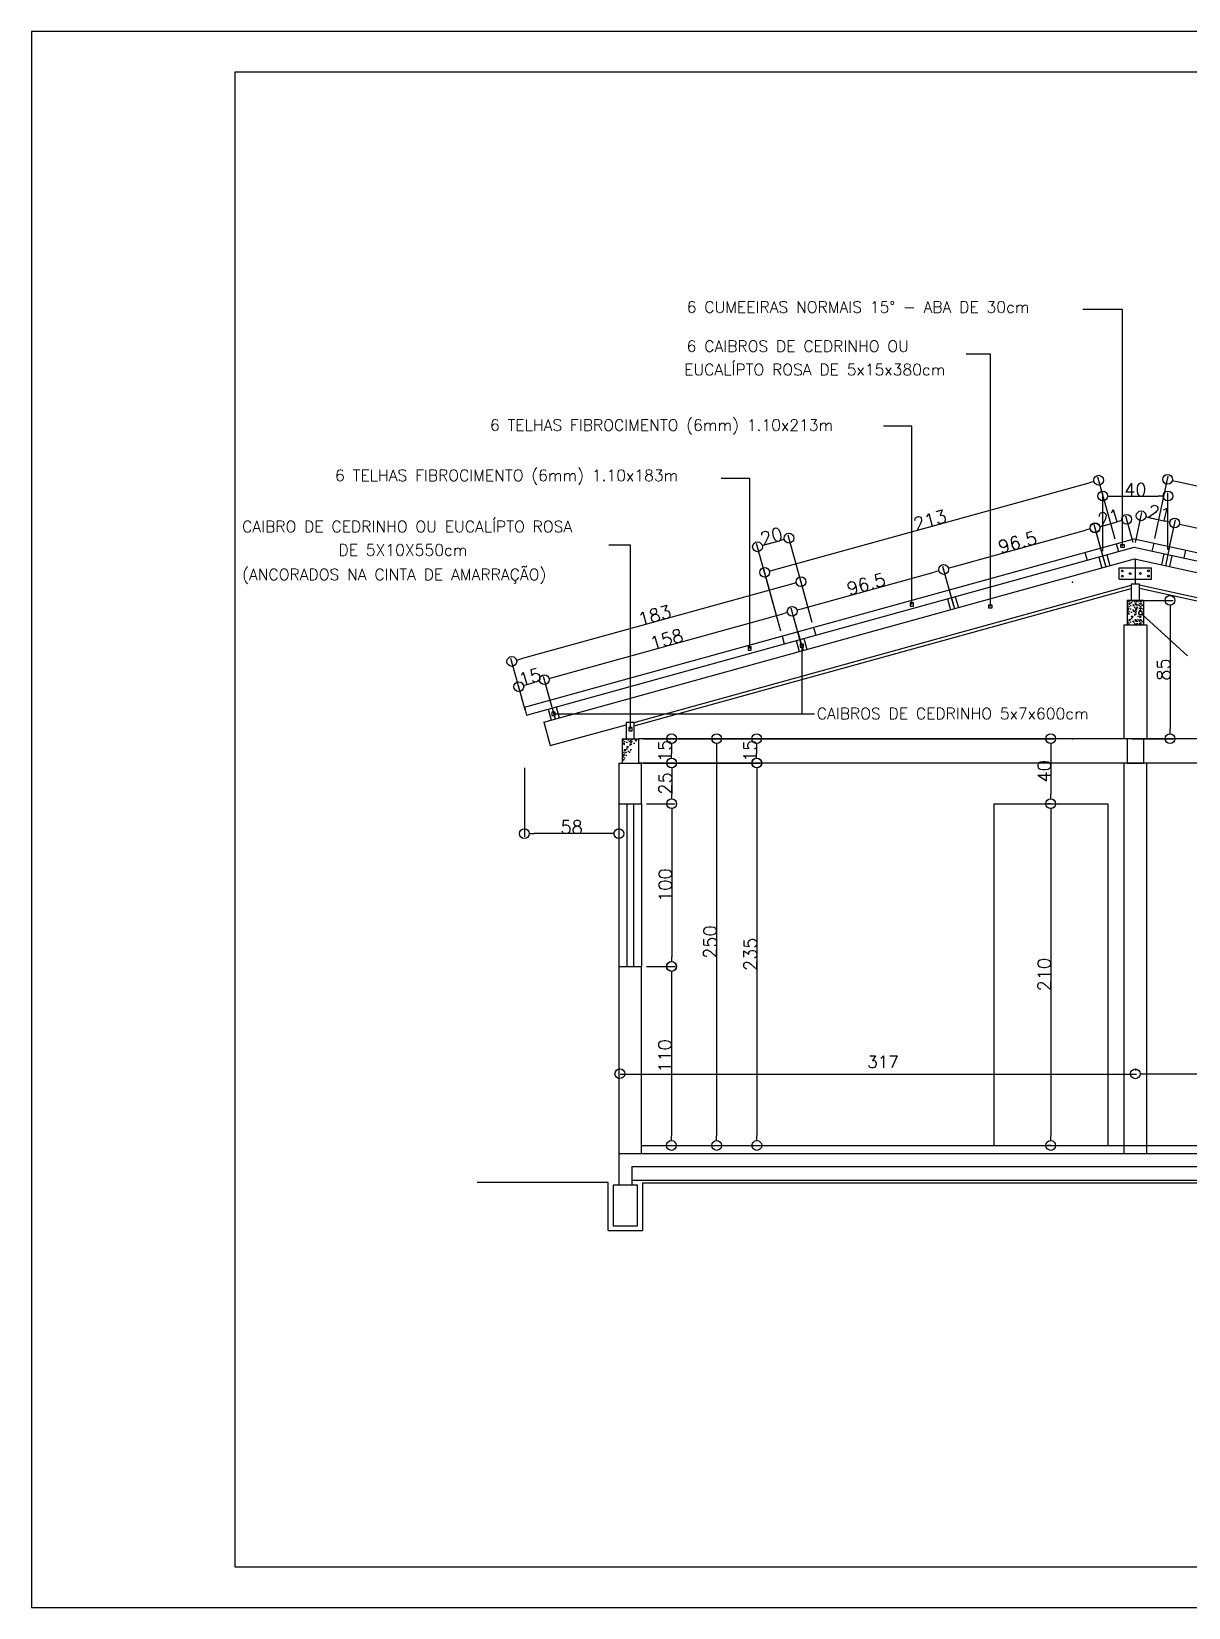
# Model space of a CAD drawing. Extents: x -6702 to 814, y 5971 to 8281.
# Drawn here: x -3571 to -2860, y 7312 to 8280 of the extents above; entities that cross this region are included whole.
import ezdxf
from ezdxf.enums import TextEntityAlignment as Align

# ---------------------------------------------------------------- set-up
doc = ezdxf.new("R2010")
doc.units = 0
doc.header["$LTSCALE"] = 30
doc.header["$MEASUREMENT"] = 0
doc.linetypes.add('ACAD_ISO03W100', pattern=[30, 12, -18])
doc.layers.get('0').update_dxf_attribs({"color": 1, "linetype": 'CONTINUOUS'})
doc.layers.get('DEFPOINTS').update_dxf_attribs({"linetype": 'CONTINUOUS'})
for name, color, linetype in [('ABERTURAS', 1, 'CONTINUOUS'), ('CAIBROS', 3, 'CONTINUOUS'), ('COTA', 1, 'CONTINUOUS'), ('ESPEC', 2, 'CONTINUOUS'), ('ESQUAD', 10, 'CONTINUOUS'), ('ESTRUT', 6, 'CONTINUOUS'), ('FOLHA', 7, 'CONTINUOUS'), ('HACHURA', 7, 'CONTINUOUS'), ('PAREDE', 6, 'CONTINUOUS'), ('PISO', 2, 'CONTINUOUS'), ('PRANCHA', 7, 'CONTINUOUS'), ('TELHADO', 7, 'CONTINUOUS')]:
    doc.layers.add(name, color=color, linetype=linetype)
doc.styles.add('REGUA60', font='simplex.shx')
doc.styles.add('REGUA80', font='simplex.shx')
doc.dimstyles.get("Standard").update_dxf_attribs({"dimtxt": 0.18, "dimasz": 0.18, "dimexe": 0.18, "dimexo": 0.0625, "dimgap": 0.09, "dimtad": 0, "dimtih": 1, "dimtoh": 1, "dimdec": 4, "dimzin": 0, "dimdsep": 46, "dimtxsty": 'Standard', "dimcen": 0.09, "dimadec": 0, "dimazin": 0, "dimtfac": 1, "dimtdec": 4, "dimtofl": 0, "dimtmove": 0, "dimatfit": 0, "dimfxl": 1, "dimtolj": 1, "dimtzin": 0, "dimarcsym": 0})
pattern_1 = [(45, (3470.48, -45.28), (0, 100.00046), [14.142, -28.285, 7.071, -42.426, 14.142, -35.35536]), (135, (3535.48, -40.28), (-100.00046, 0), [14.1421, -21.213, 7.071, -35.355, 14.1421, -49.49816]), (63.43495, (3455.48, -60.278), (5e-09, 100), [11.18, -44.72, 11.18, -44.7234]), (116.56505, (3455.48, -60.278), (-4e-08, 100), [11.18, -44.72, 11.18, -44.7234]), (0, (3455.48, -50.28), (0, 100), [5, -40, 10, -40, 5]), (0, (3455.48, -35.28), (0, 100), [-15, 10, -40, 0, -35, 0]), (0, (3455.48, -30.28), (0, 100), [-40, 0, -30, 10, -20, 0]), (0, (3455.48, -15.28), (0, 100), [-20, 0, -25, 10, -45, 0]), (0, (3455.48, -0.28), (0, 100), [-20, 10, -40, 10, -20, 0]), (0, (3455.48, 24.72), (0, 100), [-15, 10, -20, 0, -55, 0]), (0, (3455.48, 29.72), (0, 100), [-20, 0, -60, 10, -10, 0]), (90, (3460.48, -40.28), (-100, 6e-15), [-30, 0, -30, 0, -40, 0]), (90, (3470.48, -60.28), (-100, 6e-15), [-15, 10, -40, 0, -35, 0]), (90, (3480.48, -60.28), (-100, 6e-15), [-40, 0, -35, 10, -15, 0]), (90, (3535.48, -60.28), (-100, 6e-15), [-20, 10, -50, 10, -10, 0]), (90, (3465.48, -50.28), (-100, 6e-15), [-30, 0, -35, 0, -35, 0]), (90, (3475.48, -50.28), (-100, 6e-15), [-25, 0, -55, 0, -20, 0]), (90, (3485.48, -45.28), (-100, 6e-15), [-50, 0, -15, 0, -35, 0]), (90, (3490.48, -55.28), (-100, 6e-15), [-45, 0, -20, 0, -25, 0]), (90, (3500.48, -40.28), (-100, 6e-15), [-40, 0, -15, 0, -40, 0]), (90, (3505.48, -35.28), (-100, 6e-15), [-45, 0, -20, 0, -35, 0]), (90, (3510.48, -60.28), (-100, 6e-15), [-60, 0, -25, 0, -15, 0]), (90, (3515.48, -45.28), (-100, 6e-15), [-20, 0, -40, 0, -40, 0]), (90, (3520.48, -50.28), (-100, 6e-15), [-45, 0, -25, 0, -30, 0]), (90, (3525.48, -55.28), (-100, 6e-15), [-40, 0, -30, 0, -30, 0]), (90, (3535.48, -50.28), (-100, 6e-15), [-30, 0, -30, 0, -40, 0]), (90, (3545.48, -45.28), (-100, 6e-15), [-40, 0, -20, 0, -40, 0]), (90, (3550.48, -40.28), (-100, 6e-15), [-15, 0, -60, 0, -25, 0])]
pattern_2 = [(45, (3456.978, -58.778), (0, 10.0000455), [1.4142, -2.8285, 0.7071, -4.2426, 1.4142, -3.5355356]), (135, (3463.478, -58.278), (-10.0000455, 0), [1.41421, -2.1213, 0.7071, -3.5355, 1.41421, -4.9498156]), (63.43495, (3455.478, -60.2777), (5e-10, 10), [1.118, -4.472, 1.118, -4.47234]), (116.56505, (3455.478, -60.2777), (-4e-09, 10), [1.118, -4.472, 1.118, -4.47234]), (0, (3455.478, -59.278), (0, 10), [0.5, -4, 1, -4, 0.5]), (0, (3455.478, -57.778), (0, 10), [-1.5, 1, -4, 0, -3.5, 0]), (0, (3455.478, -57.278), (0, 10), [-4, 0, -3, 1, -2, 0]), (0, (3455.478, -55.778), (0, 10), [-2, 0, -2.5, 1, -4.5, 0]), (0, (3455.478, -54.278), (0, 10), [-2, 1, -4, 1, -2, 0]), (0, (3455.478, -51.778), (0, 10), [-1.5, 1, -2, 0, -5.5, 0]), (0, (3455.478, -51.278), (0, 10), [-2, 0, -6, 1, -1, 0]), (90, (3455.978, -58.278), (-10, 6e-16), [-3, 0, -3, 0, -4, 0]), (90, (3456.978, -60.278), (-10, 6e-16), [-1.5, 1, -4, 0, -3.5, 0]), (90, (3457.978, -60.278), (-10, 6e-16), [-4, 0, -3.5, 1, -1.5, 0]), (90, (3463.478, -60.278), (-10, 6e-16), [-2, 1, -5, 1, -1, 0]), (90, (3456.478, -59.278), (-10, 6e-16), [-3, 0, -3.5, 0, -3.5, 0]), (90, (3457.478, -59.278), (-10, 6e-16), [-2.5, 0, -5.5, 0, -2, 0]), (90, (3458.478, -58.778), (-10, 6e-16), [-5, 0, -1.5, 0, -3.5, 0]), (90, (3458.978, -59.778), (-10, 6e-16), [-4.5, 0, -2, 0, -2.5, 0]), (90, (3459.978, -58.278), (-10, 6e-16), [-4, 0, -1.5, 0, -4, 0]), (90, (3460.478, -57.778), (-10, 6e-16), [-4.5, 0, -2, 0, -3.5, 0]), (90, (3460.978, -60.278), (-10, 6e-16), [-6, 0, -2.5, 0, -1.5, 0]), (90, (3461.478, -58.778), (-10, 6e-16), [-2, 0, -4, 0, -4, 0]), (90, (3461.978, -59.278), (-10, 6e-16), [-4.5, 0, -2.5, 0, -3, 0]), (90, (3462.478, -59.778), (-10, 6e-16), [-4, 0, -3, 0, -3, 0]), (90, (3463.478, -59.278), (-10, 6e-16), [-3, 0, -3, 0, -4, 0]), (90, (3464.478, -58.778), (-10, 6e-16), [-4, 0, -2, 0, -4, 0]), (90, (3464.978, -58.278), (-10, 6e-16), [-1.5, 0, -6, 0, -2.5, 0])]

# ---------------------------------------------------------------- blocks, each defined once
blk = doc.blocks.new('INDPONTO')
at = {"color": 4, "linetype": 'ByBlock'}
blk.add_lwpolyline([(-0.2, 0.2), (0.2, 0.2), (0.2, -0.2), (-0.2, -0.2)], close=True, dxfattribs=at)
blk = doc.blocks.new('_DOTBLANK')
at = {"color": 0, "linetype": 'ByBlock'}
blk.add_line((-0.5, 0), (-1, 0), dxfattribs=at)
blk.add_circle((0, 0), 0.5, dxfattribs=at)
blk = doc.blocks.new('*D21')
at = {"color": 0, "linetype": 'ByBlock'}
for p, q in [((-6650.46, 7905.72), (-6631.08, 7905.72)), ((-6633.08, 7899.72), (-6633.08, 7896.72)), ((-6650.46, 7890.72), (-6631.08, 7890.72))]:
    blk.add_line(p, q, dxfattribs=at)
at = {"layer": 'DEFPOINTS', "color": 0, "linetype": 'ByBlock'}
for p in [(-6653.46, 7905.72), (-6653.46, 7890.72), (-6633.08, 7890.72)]:
    blk.add_point(p, dxfattribs=at)
at = {"color": 0, "linetype": 'ByBlock', "xscale": 6, "yscale": 6, "zscale": 6}
for p, rotation in [((-6633.08, 7905.72), 90), ((-6633.08, 7890.72), 270)]:
    blk.add_blockref('_DOTBLANK', p, dxfattribs=dict(at, rotation=rotation))
at = {"color": 2, "linetype": 'ByBlock', "insert": (-6637.08, 7898.22), "char_height": 8, "attachment_point": 5, "rotation": 90, "style": 'REGUA60'}
blk.add_mtext('\\A1;15', dxfattribs=at)
blk = doc.blocks.new('COTAPT')
at = {"color": 0, "linetype": 'ByBlock'}
blk.add_line((0, 0), (200, 0), dxfattribs=at)
at = {"color": 6, "linetype": 'ByBlock'}
blk.add_lwpolyline([(-20, 20), (20, 20), (20, -20), (-20, -20)], close=True, dxfattribs=at)
blk = doc.blocks.new('*D22')
at = {"color": 0, "linetype": 'ByBlock'}
for p, q in [((-6648.46, 7890.72), (-6630.96, 7890.72)), ((-6632.96, 7884.72), (-6632.96, 7871.72)), ((-6648.46, 7865.72), (-6630.96, 7865.72))]:
    blk.add_line(p, q, dxfattribs=at)
at = {"layer": 'DEFPOINTS', "color": 0, "linetype": 'ByBlock'}
for p in [(-6651.46, 7890.72), (-6651.46, 7865.72), (-6632.96, 7865.72)]:
    blk.add_point(p, dxfattribs=at)
at = {"color": 0, "linetype": 'ByBlock', "xscale": 6, "yscale": 6, "zscale": 6}
for p, rotation in [((-6632.96, 7890.72), 90), ((-6632.96, 7865.72), 270)]:
    blk.add_blockref('_DOTBLANK', p, dxfattribs=dict(at, rotation=rotation))
at = {"color": 2, "linetype": 'ByBlock', "insert": (-6636.96, 7878.22), "char_height": 8, "attachment_point": 5, "rotation": 90, "style": 'REGUA60'}
blk.add_mtext('\\A1;25', dxfattribs=at)
blk = doc.blocks.new('*D23')
at = {"color": 0, "linetype": 'ByBlock'}
for p, q in [((-6648.46, 7865.72), (-6630.95, 7865.72)), ((-6632.95, 7859.72), (-6632.95, 7771.72)), ((-6648.46, 7765.72), (-6630.95, 7765.72))]:
    blk.add_line(p, q, dxfattribs=at)
at = {"layer": 'DEFPOINTS', "color": 0, "linetype": 'ByBlock'}
for p in [(-6651.46, 7865.72), (-6651.46, 7765.72), (-6632.95, 7765.72)]:
    blk.add_point(p, dxfattribs=at)
at = {"color": 0, "linetype": 'ByBlock', "xscale": 6, "yscale": 6, "zscale": 6}
for p, rotation in [((-6632.95, 7865.72), 90), ((-6632.95, 7765.72), 270)]:
    blk.add_blockref('_DOTBLANK', p, dxfattribs=dict(at, rotation=rotation))
at = {"color": 2, "linetype": 'ByBlock', "insert": (-6636.95, 7815.72), "char_height": 8, "attachment_point": 5, "rotation": 90, "style": 'REGUA60'}
blk.add_mtext('\\A1;100', dxfattribs=at)
blk = doc.blocks.new('*D24')
at = {"color": 0, "linetype": 'ByBlock'}
for p, q in [((-6648.46, 7765.72), (-6631.14, 7765.72)), ((-6633.14, 7759.72), (-6633.14, 7661.72)), ((-6648.46, 7655.72), (-6631.14, 7655.72))]:
    blk.add_line(p, q, dxfattribs=at)
at = {"layer": 'DEFPOINTS', "color": 0, "linetype": 'ByBlock'}
for p in [(-6651.46, 7765.72), (-6651.46, 7655.72), (-6633.14, 7655.72)]:
    blk.add_point(p, dxfattribs=at)
at = {"color": 0, "linetype": 'ByBlock', "xscale": 6, "yscale": 6, "zscale": 6}
for p, rotation in [((-6633.14, 7765.72), 90), ((-6633.14, 7655.72), 270)]:
    blk.add_blockref('_DOTBLANK', p, dxfattribs=dict(at, rotation=rotation))
at = {"color": 2, "linetype": 'ByBlock', "insert": (-6637.14, 7710.72), "char_height": 8, "attachment_point": 5, "rotation": 90, "style": 'REGUA60'}
blk.add_mtext('\\A1;110', dxfattribs=at)
blk = doc.blocks.new('*D25')
at = {"color": 0, "linetype": 'ByBlock'}
for p, q in [((-6650.46, 7905.72), (-6603.36, 7905.72)), ((-6605.36, 7899.72), (-6605.36, 7661.72)), ((-6648.46, 7655.72), (-6603.36, 7655.72))]:
    blk.add_line(p, q, dxfattribs=at)
at = {"layer": 'DEFPOINTS', "color": 0, "linetype": 'ByBlock'}
for p in [(-6653.46, 7905.72), (-6651.46, 7655.72), (-6605.36, 7655.72)]:
    blk.add_point(p, dxfattribs=at)
at = {"color": 0, "linetype": 'ByBlock', "xscale": 6, "yscale": 6, "zscale": 6}
for p, rotation in [((-6605.36, 7905.72), 90), ((-6605.36, 7655.72), 270)]:
    blk.add_blockref('_DOTBLANK', p, dxfattribs=dict(at, rotation=rotation))
at = {"color": 2, "linetype": 'ByBlock', "insert": (-6609.36, 7780.72), "char_height": 8, "attachment_point": 5, "rotation": 90, "style": 'REGUA60'}
blk.add_mtext('\\A1;250', dxfattribs=at)
blk = doc.blocks.new('*D26')
at = {"color": 0, "linetype": 'ByBlock'}
for p, q in [((-6650.46, 7905.72), (-6578.8, 7905.72)), ((-6580.8, 7899.72), (-6580.8, 7896.72)), ((-6650.46, 7890.72), (-6578.8, 7890.72))]:
    blk.add_line(p, q, dxfattribs=at)
at = {"layer": 'DEFPOINTS', "color": 0, "linetype": 'ByBlock'}
for p in [(-6653.46, 7905.72), (-6653.46, 7890.72), (-6580.8, 7890.72)]:
    blk.add_point(p, dxfattribs=at)
at = {"color": 0, "linetype": 'ByBlock', "xscale": 6, "yscale": 6, "zscale": 6}
for p, rotation in [((-6580.8, 7905.72), 90), ((-6580.8, 7890.72), 270)]:
    blk.add_blockref('_DOTBLANK', p, dxfattribs=dict(at, rotation=rotation))
at = {"color": 2, "linetype": 'ByBlock', "insert": (-6584.8, 7898.22), "char_height": 8, "attachment_point": 5, "rotation": 90, "style": 'REGUA60'}
blk.add_mtext('\\A1;15', dxfattribs=at)
blk = doc.blocks.new('*D27')
at = {"color": 0, "linetype": 'ByBlock'}
for p, q in [((-6648.46, 7890.72), (-6578.66, 7890.72)), ((-6580.66, 7884.72), (-6580.66, 7661.72)), ((-6648.46, 7655.72), (-6578.66, 7655.72))]:
    blk.add_line(p, q, dxfattribs=at)
at = {"layer": 'DEFPOINTS', "color": 0, "linetype": 'ByBlock'}
for p in [(-6651.46, 7890.72), (-6651.46, 7655.72), (-6580.66, 7655.72)]:
    blk.add_point(p, dxfattribs=at)
at = {"color": 0, "linetype": 'ByBlock', "xscale": 6, "yscale": 6, "zscale": 6}
for p, rotation in [((-6580.66, 7890.72), 90), ((-6580.66, 7655.72), 270)]:
    blk.add_blockref('_DOTBLANK', p, dxfattribs=dict(at, rotation=rotation))
at = {"color": 2, "linetype": 'ByBlock', "insert": (-6584.66, 7773.22), "char_height": 8, "attachment_point": 5, "rotation": 90, "style": 'REGUA60'}
blk.add_mtext('\\A1;235', dxfattribs=at)
blk = doc.blocks.new('*D28')
at = {"color": 0, "linetype": 'ByBlock'}
for p, q in [((-6650.46, 7905.72), (-6398.11, 7905.72)), ((-6400.11, 7899.72), (-6400.11, 7871.72)), ((-6403.11, 7865.72), (-6402.11, 7865.72))]:
    blk.add_line(p, q, dxfattribs=at)
at = {"layer": 'DEFPOINTS', "color": 0, "linetype": 'ByBlock'}
for p in [(-6653.46, 7905.72), (-6400.11, 7865.72), (-6400.11, 7865.72)]:
    blk.add_point(p, dxfattribs=at)
at = {"color": 0, "linetype": 'ByBlock', "xscale": 6, "yscale": 6, "zscale": 6}
for p, rotation in [((-6400.11, 7905.72), 90), ((-6400.11, 7865.72), 270)]:
    blk.add_blockref('_DOTBLANK', p, dxfattribs=dict(at, rotation=rotation))
at = {"color": 2, "linetype": 'ByBlock', "insert": (-6404.11, 7885.72), "char_height": 8, "attachment_point": 5, "rotation": 90, "style": 'REGUA60'}
blk.add_mtext('\\A1;40', dxfattribs=at)
blk = doc.blocks.new('*D29')
at = {"color": 0, "linetype": 'ByBlock'}
for p, q in [((-6400.11, 7865.72), (-6402.07, 7865.72)), ((-6400.07, 7859.72), (-6400.07, 7661.72)), ((-6400.11, 7655.72), (-6402.07, 7655.72))]:
    blk.add_line(p, q, dxfattribs=at)
at = {"layer": 'DEFPOINTS', "color": 0, "linetype": 'ByBlock'}
for p in [(-6397.11, 7865.72), (-6400.07, 7655.72), (-6397.11, 7655.72)]:
    blk.add_point(p, dxfattribs=at)
at = {"color": 0, "linetype": 'ByBlock', "xscale": 6, "yscale": 6, "zscale": 6}
for p, rotation in [((-6400.07, 7865.72), 90), ((-6400.07, 7655.72), 270)]:
    blk.add_blockref('_DOTBLANK', p, dxfattribs=dict(at, rotation=rotation))
at = {"color": 2, "linetype": 'ByBlock', "insert": (-6404.07, 7760.72), "char_height": 8, "attachment_point": 5, "rotation": 90, "style": 'REGUA60'}
blk.add_mtext('\\A1;210', dxfattribs=at)
blk = doc.blocks.new('*D30')
at = {"color": 0, "linetype": 'ByBlock'}
for p, q in [((-6723.46, 7887.72), (-6723.46, 7845.37)), ((-6665.46, 7887.72), (-6665.46, 7845.37)), ((-6671.46, 7847.37), (-6717.46, 7847.37))]:
    blk.add_line(p, q, dxfattribs=at)
at = {"layer": 'DEFPOINTS', "color": 0, "linetype": 'ByBlock'}
for p in [(-6723.46, 7890.72), (-6665.46, 7890.72), (-6723.46, 7847.37)]:
    blk.add_point(p, dxfattribs=at)
at = {"color": 0, "linetype": 'ByBlock', "xscale": 6, "yscale": 6, "zscale": 6, "rotation": 180}
blk.add_blockref('_DOTBLANK', (-6723.46, 7847.37), dxfattribs=at)
at = {"color": 0, "linetype": 'ByBlock', "xscale": 6, "yscale": 6, "zscale": 6}
blk.add_blockref('_DOTBLANK', (-6665.46, 7847.37), dxfattribs=at)
at = {"color": 2, "linetype": 'ByBlock', "insert": (-6694.46, 7851.37), "char_height": 8, "attachment_point": 5, "style": 'REGUA60'}
blk.add_mtext('\\A1;58', dxfattribs=at)
blk = doc.blocks.new('*D32')
at = {"color": 0, "linetype": 'ByBlock'}
for p, q in [((-6348.11, 7702.28), (-6348.11, 7701.75)), ((-5947.57, 7702.28), (-5947.57, 7701.75)), ((-6342.11, 7699.75), (-5953.57, 7699.75))]:
    blk.add_line(p, q, dxfattribs=at)
at = {"layer": 'DEFPOINTS', "color": 0, "linetype": 'ByBlock'}
for p in [(-6348.11, 7699.28), (-5947.57, 7699.75), (-5947.57, 7699.28)]:
    blk.add_point(p, dxfattribs=at)
at = {"color": 0, "linetype": 'ByBlock', "xscale": 6, "yscale": 6, "zscale": 6, "rotation": 180}
blk.add_blockref('_DOTBLANK', (-6348.11, 7699.75), dxfattribs=at)
at = {"color": 0, "linetype": 'ByBlock', "xscale": 6, "yscale": 6, "zscale": 6}
blk.add_blockref('_DOTBLANK', (-5947.57, 7699.75), dxfattribs=at)
at = {"color": 2, "linetype": 'ByBlock', "insert": (-6147.84, 7703.75), "char_height": 8, "attachment_point": 5, "style": 'REGUA60'}
blk.add_mtext('\\A1;400', dxfattribs=at)
blk = doc.blocks.new('*D34')
at = {"color": 0, "linetype": 'ByBlock'}
for p, q in [((-6340.11, 7990.72), (-6312.85, 7990.72)), ((-6314.85, 7984.72), (-6314.85, 7911.72)), ((-6338.11, 7905.72), (-6312.85, 7905.72))]:
    blk.add_line(p, q, dxfattribs=at)
at = {"layer": 'DEFPOINTS', "color": 0, "linetype": 'ByBlock'}
for p in [(-6343.11, 7990.72), (-6341.11, 7905.72), (-6314.85, 7905.72)]:
    blk.add_point(p, dxfattribs=at)
at = {"color": 0, "linetype": 'ByBlock', "xscale": 6, "yscale": 6, "zscale": 6}
for p, rotation in [((-6314.85, 7990.72), 90), ((-6314.85, 7905.72), 270)]:
    blk.add_blockref('_DOTBLANK', p, dxfattribs=dict(at, rotation=rotation))
at = {"color": 2, "linetype": 'ByBlock', "insert": (-6318.85, 7948.22), "char_height": 8, "attachment_point": 5, "rotation": 90, "style": 'REGUA60'}
blk.add_mtext('\\A1;85', dxfattribs=at)
blk = doc.blocks.new('*D36')
at = {"color": 0, "linetype": 'ByBlock'}
for p, q in [((-6707.25, 7927.49), (-6711.78, 7943.9)), ((-6722.93, 7923.16), (-6727.46, 7939.57)), ((-6721.15, 7939.24), (-6717.03, 7940.38))]:
    blk.add_line(p, q, dxfattribs=at)
at = {"layer": 'DEFPOINTS', "color": 0, "linetype": 'ByBlock'}
for p in [(-6711.25, 7941.97), (-6706.45, 7924.6), (-6722.13, 7920.27)]:
    blk.add_point(p, dxfattribs=at)
at = {"color": 0, "linetype": 'ByBlock', "xscale": 6, "yscale": 6, "zscale": 6}
for p, rotation in [((-6726.93, 7937.64), 195.4352327341686), ((-6711.25, 7941.97), 15.43523273416858)]:
    blk.add_blockref('_DOTBLANK', p, dxfattribs=dict(at, rotation=rotation))
at = {"color": 2, "linetype": 'ByBlock', "insert": (-6720.15, 7943.66), "char_height": 8, "attachment_point": 5, "rotation": 15.43523, "style": 'REGUA60'}
blk.add_mtext('\\A1;15', dxfattribs=at)
blk = doc.blocks.new('*D37')
at = {"color": 0, "linetype": 'ByBlock'}
for p, q in [((-6706.2, 7946.21), (-6565.46, 7985.07)), ((-6554.95, 7969.54), (-6560.21, 7988.59)), ((-6707.25, 7927.49), (-6712.51, 7946.54))]:
    blk.add_line(p, q, dxfattribs=at)
at = {"layer": 'DEFPOINTS', "color": 0, "linetype": 'ByBlock'}
for p in [(-6559.68, 7986.67), (-6554.15, 7966.65), (-6706.45, 7924.6)]:
    blk.add_point(p, dxfattribs=at)
at = {"color": 0, "linetype": 'ByBlock', "xscale": 6, "yscale": 6, "zscale": 6}
for p, rotation in [((-6559.68, 7986.67), 15.43523273430817), ((-6711.98, 7944.62), 195.4352327343082)]:
    blk.add_blockref('_DOTBLANK', p, dxfattribs=dict(at, rotation=rotation))
at = {"color": 2, "linetype": 'ByBlock', "insert": (-6636.89, 7969.5), "char_height": 8, "attachment_point": 5, "rotation": 15.43523, "style": 'REGUA60'}
blk.add_mtext('\\A1;158', dxfattribs=at)
blk = doc.blocks.new('*D38')
at = {"color": 0, "linetype": 'ByBlock'}
for p, q in [((-6554.56, 7990.67), (-6473.11, 8013.16)), ((-6461.93, 7995.23), (-6467.85, 8016.68)), ((-6554.95, 7969.54), (-6560.87, 7991))]:
    blk.add_line(p, q, dxfattribs=at)
at = {"layer": 'DEFPOINTS', "color": 0, "linetype": 'ByBlock'}
for p in [(-6467.32, 8014.75), (-6461.13, 7992.34), (-6554.15, 7966.65)]:
    blk.add_point(p, dxfattribs=at)
at = {"color": 0, "linetype": 'ByBlock', "xscale": 6, "yscale": 6, "zscale": 6}
for p, rotation in [((-6467.32, 8014.75), 15.43523273429986), ((-6560.34, 7989.07), 195.4352327342999)]:
    blk.add_blockref('_DOTBLANK', p, dxfattribs=dict(at, rotation=rotation))
at = {"color": 2, "linetype": 'ByBlock', "insert": (-6514.9, 8005.77), "char_height": 8, "attachment_point": 5, "rotation": 15.43523, "style": 'REGUA60'}
blk.add_mtext('\\A1;96.5', dxfattribs=at)
blk = doc.blocks.new('*D39')
at = {"color": 0, "linetype": 'ByBlock'}
for p, q in [((-6462.36, 8019.34), (-6380.91, 8041.83)), ((-6368.91, 8020.91), (-6375.66, 8045.35)), ((-6461.93, 7995.23), (-6468.68, 8019.67))]:
    blk.add_line(p, q, dxfattribs=at)
at = {"layer": 'DEFPOINTS', "color": 0, "linetype": 'ByBlock'}
for p in [(-6375.13, 8043.43), (-6368.11, 8018.02), (-6461.13, 7992.34)]:
    blk.add_point(p, dxfattribs=at)
at = {"color": 0, "linetype": 'ByBlock', "xscale": 6, "yscale": 6, "zscale": 6}
for p, rotation in [((-6375.13, 8043.43), 15.43523273429971), ((-6468.15, 8017.74), 195.4352327342997)]:
    blk.add_blockref('_DOTBLANK', p, dxfattribs=dict(at, rotation=rotation))
at = {"color": 2, "linetype": 'ByBlock', "insert": (-6422.7, 8034.44), "char_height": 8, "attachment_point": 5, "rotation": 15.43523, "style": 'REGUA60'}
blk.add_mtext('\\A1;96.5', dxfattribs=at)
blk = doc.blocks.new('*D40')
at = {"color": 0, "linetype": 'ByBlock'}
for p, q in [((-6367.08, 8036.82), (-6359.28, 8038.98)), ((-6349.54, 8026.26), (-6354.03, 8042.5)), ((-6368.91, 8020.91), (-6373.4, 8037.15))]:
    blk.add_line(p, q, dxfattribs=at)
at = {"layer": 'DEFPOINTS', "color": 0, "linetype": 'ByBlock'}
for p in [(-6353.49, 8040.57), (-6348.74, 8023.37), (-6368.11, 8018.02)]:
    blk.add_point(p, dxfattribs=at)
at = {"color": 0, "linetype": 'ByBlock', "xscale": 6, "yscale": 6, "zscale": 6}
for p, rotation in [((-6372.86, 8035.22), 195.4352327342943), ((-6353.49, 8040.57), 15.43523273429431)]:
    blk.add_blockref('_DOTBLANK', p, dxfattribs=dict(at, rotation=rotation))
at = {"color": 2, "linetype": 'ByBlock', "insert": (-6364.24, 8041.75), "char_height": 8, "attachment_point": 5, "rotation": 15.43523, "style": 'REGUA60'}
blk.add_mtext('\\A1;21', dxfattribs=at)
blk = doc.blocks.new('*D41')
at = {"color": 0, "linetype": 'ByBlock'}
for p, q in [((-6348.11, 8026.3), (-6344.12, 8044.66)), ((-6338.68, 8041.43), (-6329.78, 8039.5)), ((-6327.48, 8021.82), (-6323.49, 8040.18))]:
    blk.add_line(p, q, dxfattribs=at)
at = {"layer": 'DEFPOINTS', "color": 0, "linetype": 'ByBlock'}
for p in [(-6323.91, 8038.22), (-6348.74, 8023.37), (-6328.11, 8018.89)]:
    blk.add_point(p, dxfattribs=at)
at = {"color": 0, "linetype": 'ByBlock', "xscale": 6, "yscale": 6, "zscale": 6}
for p, rotation in [((-6344.54, 8042.7), 167.7480680128881), ((-6323.91, 8038.22), 347.748068012888)]:
    blk.add_blockref('_DOTBLANK', p, dxfattribs=dict(at, rotation=rotation))
at = {"color": 2, "linetype": 'ByBlock', "insert": (-6333.38, 8044.37), "char_height": 8, "attachment_point": 5, "rotation": 347.74807, "style": 'REGUA60'}
blk.add_mtext('\\A1;21', dxfattribs=at)
blk = doc.blocks.new('*D42')
at = {"color": 0, "linetype": 'ByBlock'}
for p, q in [((-6327.48, 8021.82), (-6323.63, 8039.55)), ((-6318.19, 8036.32), (-6235.61, 8018.39)), ((-6233.17, 8001.34), (-6229.32, 8019.07))]:
    blk.add_line(p, q, dxfattribs=at)
at = {"layer": 'DEFPOINTS', "color": 0, "linetype": 'ByBlock'}
for p in [(-6328.11, 8018.89), (-6229.75, 8017.11), (-6233.81, 7998.41)]:
    blk.add_point(p, dxfattribs=at)
at = {"color": 0, "linetype": 'ByBlock', "xscale": 6, "yscale": 6, "zscale": 6}
for p, rotation in [((-6324.05, 8037.59), 167.7480680128901), ((-6229.75, 8017.11), 347.7480680128901)]:
    blk.add_blockref('_DOTBLANK', p, dxfattribs=dict(at, rotation=rotation))
at = {"color": 2, "linetype": 'ByBlock', "insert": (-6276.05, 8031.26), "char_height": 8, "attachment_point": 5, "rotation": 347.74807, "style": 'REGUA60'}
blk.add_mtext('\\A1;96.5', dxfattribs=at)
blk = doc.blocks.new('*D47')
at = {"color": 0, "linetype": 'ByBlock'}
for p, q in [((-6570.13, 8009.5), (-6376.38, 8062.99)), ((-6360.6, 8028.39), (-6371.13, 8066.52)), ((-6565.92, 7971.7), (-6576.45, 8009.83))]:
    blk.add_line(p, q, dxfattribs=at)
at = {"layer": 'DEFPOINTS', "color": 0, "linetype": 'ByBlock'}
for p in [(-6370.6, 8064.59), (-6359.8, 8025.5), (-6565.12, 7968.81)]:
    blk.add_point(p, dxfattribs=at)
at = {"color": 0, "linetype": 'ByBlock', "xscale": 6, "yscale": 6, "zscale": 6}
for p, rotation in [((-6370.6, 8064.59), 15.43523273429561), ((-6575.91, 8007.9), 195.4352327342956)]:
    blk.add_blockref('_DOTBLANK', p, dxfattribs=dict(at, rotation=rotation))
at = {"color": 2, "linetype": 'ByBlock', "insert": (-6474.32, 8040.1), "char_height": 8, "attachment_point": 5, "rotation": 15.43523, "style": 'REGUA60'}
blk.add_mtext('\\A1;213', dxfattribs=at)
blk = doc.blocks.new('*D48')
at = {"color": 0, "linetype": 'ByBlock'}
for p, q in [((-6368.11, 8021.02), (-6368.11, 8056.83)), ((-6362.11, 8054.83), (-6334.11, 8054.83)), ((-6328.11, 8021.89), (-6328.11, 8056.83))]:
    blk.add_line(p, q, dxfattribs=at)
at = {"layer": 'DEFPOINTS', "color": 0, "linetype": 'ByBlock'}
for p in [(-6328.11, 8054.83), (-6368.11, 8018.02), (-6328.11, 8018.89)]:
    blk.add_point(p, dxfattribs=at)
at = {"color": 0, "linetype": 'ByBlock', "xscale": 6, "yscale": 6, "zscale": 6, "rotation": 180}
blk.add_blockref('_DOTBLANK', (-6368.11, 8054.83), dxfattribs=at)
at = {"color": 0, "linetype": 'ByBlock', "xscale": 6, "yscale": 6, "zscale": 6}
blk.add_blockref('_DOTBLANK', (-6328.11, 8054.83), dxfattribs=at)
at = {"color": 2, "linetype": 'ByBlock', "insert": (-6348.11, 8058.83), "char_height": 8, "attachment_point": 5, "style": 'REGUA60'}
blk.add_mtext('\\A1;40', dxfattribs=at)
blk = doc.blocks.new('*D49')
at = {"color": 0, "linetype": 'ByBlock'}
for p, q in [((-6336.19, 8028.83), (-6327.89, 8067.03)), ((-6322.45, 8063.8), (-6126.03, 8021.15)), ((-6128.04, 7983.63), (-6119.74, 8021.83))]:
    blk.add_line(p, q, dxfattribs=at)
at = {"layer": 'DEFPOINTS', "color": 0, "linetype": 'ByBlock'}
for p in [(-6336.82, 8025.9), (-6120.17, 8019.88), (-6128.68, 7980.7)]:
    blk.add_point(p, dxfattribs=at)
at = {"color": 0, "linetype": 'ByBlock', "xscale": 6, "yscale": 6, "zscale": 6}
for p, rotation in [((-6328.32, 8065.08), 167.7480680128802), ((-6120.17, 8019.88), 347.7480680128803)]:
    blk.add_blockref('_DOTBLANK', p, dxfattribs=dict(at, rotation=rotation))
at = {"color": 2, "linetype": 'ByBlock', "insert": (-6223.39, 8046.39), "char_height": 8, "attachment_point": 5, "rotation": 347.74807, "style": 'REGUA60'}
blk.add_mtext('\\A1;213', dxfattribs=at)
blk = doc.blocks.new('*D53')
at = {"color": 0, "linetype": 'ByBlock'}
for p, q in [((-6546.64, 7977.03), (-6561.52, 8030.9)), ((-6565.92, 7971.7), (-6580.8, 8025.58)), ((-6574.48, 8025.25), (-6566.77, 8027.38))]:
    blk.add_line(p, q, dxfattribs=at)
at = {"layer": 'DEFPOINTS', "color": 0, "linetype": 'ByBlock'}
for p in [(-6560.98, 8028.97), (-6545.84, 7974.13), (-6565.12, 7968.81)]:
    blk.add_point(p, dxfattribs=at)
at = {"color": 0, "linetype": 'ByBlock', "xscale": 6, "yscale": 6, "zscale": 6}
for p, rotation in [((-6560.98, 8028.97), 15.4352327342946), ((-6580.26, 8023.65), 195.4352327342946)]:
    blk.add_blockref('_DOTBLANK', p, dxfattribs=dict(at, rotation=rotation))
at = {"color": 2, "linetype": 'ByBlock', "insert": (-6571.69, 8030.17), "char_height": 8, "attachment_point": 5, "rotation": 15.43523, "style": 'REGUA60'}
blk.add_mtext('\\A1;20', dxfattribs=at)
blk = doc.blocks.new('*D54')
at = {"color": 0, "linetype": 'ByBlock'}
for p, q in [((-6559.38, 8000.62), (-6725.43, 7954.77)), ((-6546.64, 7977.03), (-6554.13, 8004.14)), ((-6724.26, 7927.98), (-6731.75, 7955.1))]:
    blk.add_line(p, q, dxfattribs=at)
at = {"layer": 'DEFPOINTS', "color": 0, "linetype": 'ByBlock'}
for p in [(-6545.84, 7974.13), (-6731.22, 7953.17), (-6723.46, 7925.09)]:
    blk.add_point(p, dxfattribs=at)
at = {"color": 0, "linetype": 'ByBlock', "xscale": 6, "yscale": 6, "zscale": 6}
for p, rotation in [((-6553.6, 8002.21), 15.43523273416913), ((-6731.22, 7953.17), 195.4352327341691)]:
    blk.add_blockref('_DOTBLANK', p, dxfattribs=dict(at, rotation=rotation))
at = {"color": 2, "linetype": 'ByBlock', "insert": (-6643.47, 7981.55), "char_height": 8, "attachment_point": 5, "rotation": 15.43523, "style": 'REGUA60'}
blk.add_mtext('\\A1;183', dxfattribs=at)

msp = doc.modelspace()

# ---------------------------------------------------------------- hatches: boundary and pattern name
at = {"layer": 'HACHURA'}
h = msp.add_hatch(dxfattribs=at)
h.set_pattern_fill('CONCRETO', color=256, scale=10, style=0)
h.set_pattern_definition(pattern_2)
edge = h.paths.add_edge_path()
edge.add_line((-2887.635, 7930.441), (-2897.635, 7930.441))
edge.add_line((-2897.635, 7930.441), (-2897.635, 7915.443))
edge.add_line((-2897.635, 7915.441), (-2887.635, 7915.441))
edge.add_line((-2887.635, 7930.441), (-2887.635, 7915.443))
h = msp.add_hatch(dxfattribs=at)
h.set_pattern_fill('CONCRETO', color=256, scale=10, style=0)
h.set_pattern_definition(pattern_2)
edge = h.paths.add_edge_path()
edge.add_line((-3207.986, 7845.441), (-3207.986, 7830.443))
edge.add_line((-3197.986, 7845.441), (-3197.986, 7830.443))
edge.add_line((-3207.986, 7830.441), (-3197.986, 7830.441))
edge.add_line((-3207.986, 7845.441), (-3197.986, 7845.441))
at = {"layer": 'PISO'}
h = msp.add_hatch(dxfattribs=at)
h.set_pattern_fill('CONCRETO', color=256, scale=100, style=0)
h.set_pattern_definition(pattern_1)
h.paths.add_polyline_path([(-3207.986, 7830.441), (-3197.986, 7830.441), (-3197.986, 7845.441), (-3207.986, 7845.441)])
h = msp.add_hatch(dxfattribs=at)
h.set_pattern_fill('CONCRETO', color=256, scale=100, style=0)
h.set_pattern_definition(pattern_1)
edge = h.paths.add_edge_path()
edge.add_line((-3207.986, 7845.441), (-3207.986, 7830.443))
edge.add_line((-3207.986, 7845.441), (-3197.986, 7845.441))
edge.add_line((-3197.986, 7845.441), (-3197.986, 7830.443))
edge.add_line((-3207.986, 7830.441), (-3197.986, 7830.441))

# ---------------------------------------------------------------- linework, layer by layer
at = {"layer": 'ABERTURAS'}
for p, q in [((-3209.986, 7805.441), (-3209.986, 7705.441)), ((-3204.986, 7805.441), (-3204.986, 7705.441)), ((-3200.986, 7805.441), (-3200.986, 7705.441)), ((-3195.986, 7805.441), (-3195.986, 7705.441))]:
    msp.add_line(p, q, dxfattribs=at)
at = {"layer": 'ABERTURAS', "linetype": 'Continuous', "ltscale": 3.937008}
for p, q in [((-2979.635, 7805.441), (-2979.635, 7595.441)), ((-2979.635, 7805.441), (-2909.635, 7805.441)), ((-2909.635, 7805.441), (-2909.635, 7595.441))]:
    msp.add_line(p, q, dxfattribs=at)
at = {"layer": 'CAIBROS'}
for points in [[(-2895.135, 7930.441), (-2890.135, 7930.441), (-2890.135, 7940.441), (-2895.135, 7940.441)], [(-3205.486, 7845.441), (-3200.486, 7845.441), (-3200.486, 7855.441), (-3205.486, 7855.441)]]:
    msp.add_lwpolyline(points, close=True, dxfattribs=at)
at = {"layer": 'COTA', "color": 4}
for p, q in [((-2897.635, 7930.441), (-2897.635, 7915.443)), ((-2887.635, 7930.441), (-2897.635, 7930.441)), ((-2887.635, 7930.441), (-2887.635, 7915.443)), ((-2897.635, 7915.441), (-2887.635, 7915.441)), ((-3207.986, 7845.441), (-3197.986, 7845.441)), ((-3207.986, 7845.441), (-3207.986, 7830.443)), ((-3197.986, 7845.441), (-3197.986, 7830.443)), ((-3207.986, 7830.441), (-3197.986, 7830.441))]:
    msp.add_line(p, q, dxfattribs=at)
at = {"layer": 'COTA', "linetype": 'ByBlock'}
for p, q in [((-2899.635, 7845.441), (-3197.986, 7845.441)), ((-2503.712, 7845.441), (-2899.635, 7845.441)), ((-2891.828, 7639.003), (-3209.178, 7639.003)), ((-3195.986, 7595.441), (-3171.112, 7595.441))]:
    msp.add_line(p, q, dxfattribs=at)
at = {"layer": 'COTA'}
for p, q in [((-2899.635, 7830.441), (-3197.986, 7830.441)), ((-2505.328, 7830.441), (-2899.635, 7830.441))]:
    msp.add_line(p, q, dxfattribs=at)
msp.add_circle((-3209.37, 7639.505), 3, dxfattribs=at)
at = {"layer": 'COTA', "linetype": 'ByBlock'}
for p in [(-2931.252, 7941.662), (-2931.252, 7845.28)]:
    msp.add_point(p, dxfattribs=at)
at = {"layer": 'DEFPOINTS', "color": 0, "linetype": 'ByBlock'}
for p in [(-2899.46, 7845.248), (-2885.506, 7825.267), (-3209.986, 7775.332)]:
    msp.add_point(p, dxfattribs=at)
at = {"layer": 'ESPEC'}
for p, q in [((-2900.495, 8109.181), (-2924.886, 8109.181)), ((-2900.495, 7996.085), (-2900.495, 8109.181)), ((-2981.721, 8081.772), (-2996.618, 8081.772)), ((-2981.721, 8016.899), (-2981.721, 8081.772)), ((-3030.019, 8037.418), (-3047.449, 8037.418)), ((-3030.019, 7964.472), (-3030.019, 8037.418)), ((-3030.019, 7927.925), (-3030.019, 8012.077)), ((-2981.721, 7926.708), (-2981.721, 8016.899)), ((-3129.583, 8005.326), (-3147.012, 8005.326)), ((-3129.583, 7900.829), (-3129.583, 8005.326)), ((-2900.495, 7963.86), (-2900.495, 7996.085)), ((-3202.834, 7964.472), (-3216.143, 7964.472)), ((-3202.834, 7851.373), (-3202.834, 7964.472)), ((-2888.401, 7921.704), (-2860.523, 7896.281)), ((-3097.607, 7901.625), (-3097.607, 7860.66)), ((-3249.158, 7860.66), (-3097.607, 7860.66)), ((-3097.607, 7860.66), (-3089.814, 7860.66))]:
    msp.add_line(p, q, dxfattribs=at)
at = {"layer": 'ESQUAD', "color": 1, "linetype": 'Continuous', "ltscale": 3.937008}
for p, q in [((-3201.986, 7574.166), (-2896.201, 7574.166)), ((-2896.201, 7574.129), (-2712.894, 7574.129))]:
    msp.add_line(p, q, dxfattribs=at)
at = {"layer": 'ESTRUT', "linetype": 'Continuous', "ltscale": 3.937008}
for p, q in [((-3209.986, 7590.441), (-2491.986, 7590.441)), ((-3209.986, 7590.441), (-3209.986, 7571.128)), ((-3201.986, 7582.441), (-2896.201, 7582.441)), ((-3201.986, 7582.441), (-3201.986, 7571.128)), ((-3006.138, 7582.441), (-2499.986, 7582.441)), ((-2888.201, 7582.441), (-2499.986, 7582.441)), ((-3198.486, 7571.128), (-3213.486, 7571.128)), ((-3213.486, 7571.128), (-3213.486, 7546.128)), ((-3201.986, 7571.128), (-3209.986, 7571.128)), ((-3198.486, 7546.128), (-3198.486, 7571.128)), ((-3213.486, 7546.128), (-3198.486, 7546.128))]:
    msp.add_line(p, q, dxfattribs=at)
at = {"layer": 'FOLHA', "color": 1}
for p, q in [((-3570.839, 8280.05), (-3570.839, 7311.507)), ((-2231.179, 8280.05), (-3570.839, 8280.05)), ((-3570.839, 7311.507), (-2231.179, 7311.507))]:
    msp.add_line(p, q, dxfattribs=at)
at = {"layer": 'FOLHA'}
for p, q in [((-2256.179, 8255.05), (-3445.839, 8255.05)), ((-3445.839, 8255.05), (-3445.839, 7336.507)), ((-3445.839, 7336.507), (-2256.179, 7336.507))]:
    msp.add_line(p, q, dxfattribs=at)
at = {"layer": 'PAREDE'}
for p, q in [((-2899.635, 7915.441), (-2885.635, 7915.441)), ((-2899.635, 7915.441), (-2899.635, 7845.441)), ((-2885.635, 7915.441), (-2885.635, 7845.441))]:
    msp.add_line(p, q, dxfattribs=at)
at = {"layer": 'PAREDE', "color": 1, "linetype": 'ACAD_ISO03W100'}
for p, q in [((-2897.635, 7845.441), (-2897.635, 7830.443)), ((-2887.635, 7845.441), (-2897.635, 7845.441)), ((-2887.635, 7845.441), (-2887.635, 7830.443)), ((-2899.635, 7830.441), (-2899.635, 7590.441)), ((-2897.635, 7830.441), (-2887.635, 7830.441)), ((-2885.635, 7590.441), (-2885.635, 7830.441))]:
    msp.add_line(p, q, dxfattribs=at)
at = {"layer": 'PAREDE', "color": 6, "linetype": 'Continuous', "ltscale": 3.937008}
for p, q in [((-3209.986, 7830.441), (-3209.986, 7805.441)), ((-3209.986, 7830.441), (-3195.986, 7830.441)), ((-3195.986, 7805.441), (-3195.986, 7830.441)), ((-3209.986, 7810.259), (-3209.986, 7805.441)), ((-3209.986, 7805.441), (-3195.986, 7805.441)), ((-3209.986, 7705.441), (-3195.986, 7705.441)), ((-3209.986, 7705.441), (-3209.986, 7590.441)), ((-3195.986, 7590.441), (-3195.986, 7705.441)), ((-3209.986, 7590.441), (-3195.986, 7590.441)), ((-2899.635, 7590.441), (-2885.635, 7590.441))]:
    msp.add_line(p, q, dxfattribs=at)
at = {"layer": 'PISO', "linetype": 'Continuous', "ltscale": 3.937008}
for p, q in [((-3195.986, 7595.441), (-2899.635, 7595.441)), ((-2899.635, 7595.441), (-2716.328, 7595.441)), ((-3216.486, 7572.666), (-3297.113, 7572.666)), ((-3216.486, 7543.128), (-3216.486, 7572.666)), ((-3195.486, 7572.441), (-3195.486, 7543.128)), ((-3195.486, 7572.441), (-2902.701, 7572.441)), ((-3216.486, 7543.128), (-3195.486, 7543.128))]:
    msp.add_line(p, q, dxfattribs=at)
at = {"layer": 'PISO'}
for p, q in [((-2902.701, 7572.441), (-2898.653, 7572.441)), ((-2898.653, 7572.441), (-2719.394, 7572.439))]:
    msp.add_line(p, q, dxfattribs=at)
at = {"layer": 'PRANCHA'}
msp.add_line((-3209.986, 7590.441), (-2491.986, 7590.441), dxfattribs=at)
at = {"layer": 'TELHADO'}
for p, q in [((-3267.986, 7864.814), (-2893.407, 7968.238)), ((-3266.655, 7859.994), (-2893.264, 7963.09)), ((-2913.966, 7962.561), (-2910.772, 7950.994)), ((-2904.326, 7965.223), (-2902.996, 7960.403)), ((-2893.407, 7968.238), (-2452.097, 7872.404)), ((-2893.264, 7963.09), (-2453.158, 7867.518)), ((-2881.346, 7965.619), (-2882.407, 7960.733)), ((-2871.574, 7963.497), (-2874.12, 7951.77)), ((-3256.123, 7855.64), (-2893.064, 7955.884)), ((-2923.605, 7959.9), (-2922.274, 7955.08)), ((-2915.045, 7957.076), (-2913.182, 7950.329)), ((-2910.225, 7958.407), (-2908.362, 7951.66)), ((-2893.064, 7955.884), (-2462.097, 7862.296)), ((-2892.635, 7940.441), (-2892.635, 7956.002)), ((-2875.078, 7959.141), (-2876.563, 7952.3)), ((-2870.192, 7958.08), (-2871.677, 7951.239)), ((-2861.802, 7961.374), (-2862.863, 7956.488)), ((-2902.635, 7950.441), (-2882.635, 7950.441)), ((-2902.635, 7943.441), (-2902.635, 7950.441)), ((-2902.635, 7943.441), (-2882.635, 7943.441)), ((-2882.635, 7943.441), (-2882.635, 7950.441)), ((-3200.486, 7855.441), (-2895.135, 7939.751)), ((-3200.486, 7853.366), (-2895.135, 7937.676)), ((-3003.244, 7932.724), (-3001.381, 7925.976)), ((-2890.135, 7939.898), (-2501.212, 7855.441)), ((-2890.135, 7937.851), (-2501.212, 7853.394)), ((-3008.064, 7931.393), (-3006.201, 7924.646)), ((-3005.654, 7932.058), (-3003.791, 7925.311)), ((-3090.365, 7913.856), (-3089.034, 7909.037)), ((-3109.644, 7908.533), (-3108.313, 7903.714)), ((-3101.084, 7905.71), (-3099.221, 7898.962)), ((-3100.004, 7911.195), (-3096.811, 7899.628)), ((-3096.264, 7907.04), (-3094.401, 7900.293)), ((-3267.986, 7864.814), (-3266.655, 7859.994)), ((-3248.565, 7864.989), (-3246.702, 7858.241)), ((-3256.123, 7855.64), (-3252.131, 7841.181)), ((-3253.385, 7863.658), (-3251.522, 7856.911)), ((-3250.975, 7864.324), (-3249.112, 7857.576)), ((-3252.131, 7841.181), (-3205.486, 7854.06))]:
    msp.add_line(p, q, dxfattribs=at)
for centre in [(-2900.63, 7948.542), (-2900.63, 7945.331), (-2895.74, 7946.928), (-2889.555, 7946.989), (-2884.622, 7948.603), (-2884.622, 7945.392)]:
    msp.add_circle(centre, 0.546, dxfattribs=at)

# ---------------------------------------------------------------- block references
at = {"layer": 'ESPEC', "yscale": 5, "zscale": 5}
for p, xscale, rotation in [((-2900.495, 7963.86), 5, 90), ((-3030.019, 7927.925), -5, 270), ((-2981.721, 7926.708), 5, 90), ((-2889.401, 7922.704), -5, 270), ((-3097.607, 7902.625), -5, 270), ((-3129.583, 7900.829), -5, 270), ((-3250.158, 7860.66), -5, 270), ((-3202.834, 7851.373), -5, 270)]:
    msp.add_blockref('INDPONTO', p, dxfattribs=dict(at, xscale=xscale, rotation=rotation))

# ---------------------------------------------------------------- texts
at = {"color": 2, "linetype": 'ByBlock', "insert": (-3047.704, 7646.858), "char_height": 7.5, "attachment_point": 5, "style": 'REGUA60'}
msp.add_mtext('317', dxfattribs=at)
at = {"layer": 'ESPEC', "style": 'REGUA80'}
for s, p in [('6 CUMEEIRAS NORMAIS 15° - ABA DE 30cm', (-3168.273, 8110.712)), ('6 CAIBROS DE CEDRINHO OU  ', (-3168.294, 8086.677)), (' EUCALÍPTO ROSA DE 5x15x380cm ', (-3174.642, 8072.261)), ('6 TELHAS FIBROCIMENTO (6mm) 1.10x213m', (-3289.175, 8038.146)), ('6 TELHAS FIBROCIMENTO (6mm) 1.10x183m', (-3384.358, 8007.261)), ('CAIBRO DE CEDRINHO OU EUCALÍPTO ROSA ', (-3441.453, 7975.822)), ('DE 5X10X550cm', (-3382.226, 7961.406)), ('(ANCORADOS NA CINTA DE AMARRAÇÃO)', (-3441.453, 7946.353)), ('CAIBROS DE CEDRINHO 5x7x600cm', (-3088.371, 7860.877))]:
    msp.add_text(s, height=7, dxfattribs=at).set_placement(p, align=Align.MIDDLE_LEFT)

# ---------------------------------------------------------------- dimensions: what is measured, and where the dimension line sits
at = {"layer": 'COTA'}
for p1, p2, distance, picture, middle, set_off in [((-3109.644, 7908.533), (-2904.326, 7965.223), 40.553, '*D47', (-3018.843, 7979.825), (3455.478, -60.278)), ((-2881.346, 7965.619), (-2673.197, 7920.418), 40.094, '*D49', (-2767.915, 7986.107), (3455.478, -60.278)), ((-2872.498, 7959.239), (-2778.196, 7938.761), 19.14, '*D42', (-2820.437, 7971.613), (3455.614, -59.649)), ((-3109.644, 7908.533), (-3090.365, 7913.856), 56.891, '*D53', (-3116.211, 7969.89), (3455.478, -60.278)), ((-3003.436, 7924.024), (-2910.416, 7949.707), 26.357, '*D39', (-2965.006, 7966.128), (3457.696, -68.312)), ((-3097.281, 7901.331), (-3004.262, 7927.015), 23.255, '*D38', (-3058.025, 7940.445), (3456.871, -65.322)), ((-3250.246, 7861.682), (-3097.944, 7903.733), 20.763, '*D37', (-3180.686, 7906.577), (3456.207, -62.92))]:
    dim = msp.add_aligned_dim(p1=p1, p2=p2, distance=distance, dimstyle='Standard', override={"dimtxt": 8, "dimasz": 6, "dimexe": 2, "dimexo": 3, "dimgap": 0, "dimtad": 1, "dimtih": 0, "dimtoh": 0, "dimdec": 2, "dimzin": 8, "dimtxsty": 'REGUA60', "dimblk": 'COTAPT', "dimblk1": 'DOTBLANK', "dimblk2": 'DOTBLANK', "dimsah": 1, "dimcen": 4, "dimdle": 4, "dimclrt": 2, "dimaunit": 1, "dimatfit": 3}, dxfattribs=at)
    dim.commit()
    dim.dimension.update_dxf_attribs({"geometry": picture, "text_midpoint": middle, "insert": set_off})
for base, p1, p2, picture, middle in [((-2872.635, 7994.557), (-2912.635, 7957.742), (-2872.635, 7958.61), '*D48', (-2892.635, 7998.557)), ((-3267.986, 7787.091), (-3209.986, 7830.441), (-3267.986, 7830.441), '*D30', (-3238.986, 7791.091))]:
    dim = msp.add_linear_dim(base=base, p1=p1, p2=p2, dimstyle='Standard', override={"dimtxt": 8, "dimasz": 6, "dimexe": 2, "dimexo": 3, "dimgap": 0, "dimtad": 1, "dimtih": 0, "dimtoh": 0, "dimdec": 2, "dimzin": 8, "dimtxsty": 'REGUA60', "dimblk": 'COTAPT', "dimblk1": 'DOTBLANK', "dimblk2": 'DOTBLANK', "dimsah": 1, "dimcen": 4, "dimdle": 4, "dimclrt": 2, "dimaunit": 1, "dimatfit": 3}, dxfattribs=at)
    dim.commit()
    dim.dimension.update_dxf_attribs({"geometry": picture, "text_midpoint": middle, "insert": (3455.478, -60.278)})
for p1, p2, distance, text, picture, middle in [((-2893.264, 7963.09), (-2872.635, 7958.61), 19.785, '21', '*D41', (-2877.902, 7984.094)), ((-2912.635, 7957.742), (-2893.264, 7963.09), 17.849, '21', '*D40', (-2908.765, 7981.477)), ((-3090.365, 7913.856), (-3267.986, 7864.814), -29.129, '183', '*D54', (-3187.993, 7921.269)), ((-3266.655, 7859.994), (-3250.975, 7864.324), 18.022, '15', '*D36', (-3264.676, 7883.387))]:
    dim = msp.add_aligned_dim(p1=p1, p2=p2, distance=distance, text=text, dimstyle='Standard', override={"dimtxt": 8, "dimasz": 6, "dimexe": 2, "dimexo": 3, "dimgap": 0, "dimtad": 1, "dimtih": 0, "dimtoh": 0, "dimdec": 2, "dimzin": 8, "dimtxsty": 'REGUA60', "dimblk": 'COTAPT', "dimblk1": 'DOTBLANK', "dimblk2": 'DOTBLANK', "dimsah": 1, "dimcen": 4, "dimdle": 4, "dimclrt": 2, "dimaunit": 1, "dimatfit": 3}, dxfattribs=at)
    dim.commit()
    dim.dimension.update_dxf_attribs({"geometry": picture, "text_midpoint": middle, "insert": (3455.478, -60.278)})
for base, p1, p2, picture, middle, set_off in [((-2871.315, 7845.441), (-2899.577, 7930.441), (-2897.577, 7845.441), '*D34', (-2875.315, 7887.941), (3443.536, -60.278)), ((-3177.602, 7830.441), (-3197.986, 7845.441), (-3197.986, 7830.441), '*D21', (-3181.602, 7837.941), (3455.478, -60.278)), ((-3149.881, 7595.441), (-3197.986, 7845.441), (-3195.986, 7595.441), '*D25', (-3153.881, 7720.441), (3455.478, -60.278)), ((-3125.325, 7830.441), (-3197.986, 7845.441), (-3197.986, 7830.441), '*D26', (-3129.325, 7837.941), (3455.478, -60.278)), ((-2944.635, 7805.441), (-3197.986, 7845.441), (-2944.635, 7805.441), '*D28', (-2948.635, 7825.441), (3455.478, -60.278)), ((-3177.484, 7805.441), (-3195.986, 7830.441), (-3195.986, 7805.441), '*D22', (-3181.484, 7817.941), (3455.478, -60.278)), ((-3125.178, 7595.441), (-3195.986, 7830.441), (-3195.986, 7595.441), '*D27', (-3129.178, 7712.941), (3455.478, -60.278)), ((-3177.475, 7705.441), (-3195.986, 7805.441), (-3195.986, 7705.441), '*D23', (-3181.475, 7755.441), (3455.478, -60.278)), ((-2944.587, 7595.441), (-2941.635, 7805.441), (-2941.635, 7595.441), '*D29', (-2948.587, 7700.441), (3455.478, -60.278)), ((-3177.662, 7595.441), (-3195.986, 7705.441), (-3195.986, 7595.441), '*D24', (-3181.662, 7650.441), (3455.478, -60.278))]:
    dim = msp.add_linear_dim(base=base, p1=p1, p2=p2, angle=90, dimstyle='Standard', override={"dimtxt": 8, "dimasz": 6, "dimexe": 2, "dimexo": 3, "dimgap": 0, "dimtad": 1, "dimtih": 0, "dimtoh": 0, "dimdec": 2, "dimzin": 8, "dimtxsty": 'REGUA60', "dimblk": 'COTAPT', "dimblk1": 'DOTBLANK', "dimblk2": 'DOTBLANK', "dimsah": 1, "dimcen": 4, "dimdle": 4, "dimclrt": 2, "dimaunit": 1, "dimatfit": 3}, dxfattribs=at)
    dim.commit()
    dim.dimension.update_dxf_attribs({"geometry": picture, "text_midpoint": middle, "insert": set_off})
dim = msp.add_linear_dim(base=(-2492.097, 7639.468), p1=(-2892.635, 7639.003), p2=(-2492.097, 7639.003), text='400', dimstyle='Standard', override={"dimtxt": 8, "dimasz": 6, "dimexe": 2, "dimexo": 3, "dimgap": 0, "dimtad": 1, "dimtih": 0, "dimtoh": 0, "dimdec": 2, "dimzin": 8, "dimtxsty": 'REGUA60', "dimblk": 'COTAPT', "dimblk1": 'DOTBLANK', "dimblk2": 'DOTBLANK', "dimsah": 1, "dimcen": 4, "dimdle": 4, "dimclrt": 2, "dimaunit": 1, "dimatfit": 3}, dxfattribs=at)
dim.commit()
dim.dimension.update_dxf_attribs({"geometry": '*D32', "text_midpoint": (-2692.366, 7643.468), "insert": (3455.478, -60.278)})

doc.saveas('drawing.dxf')
